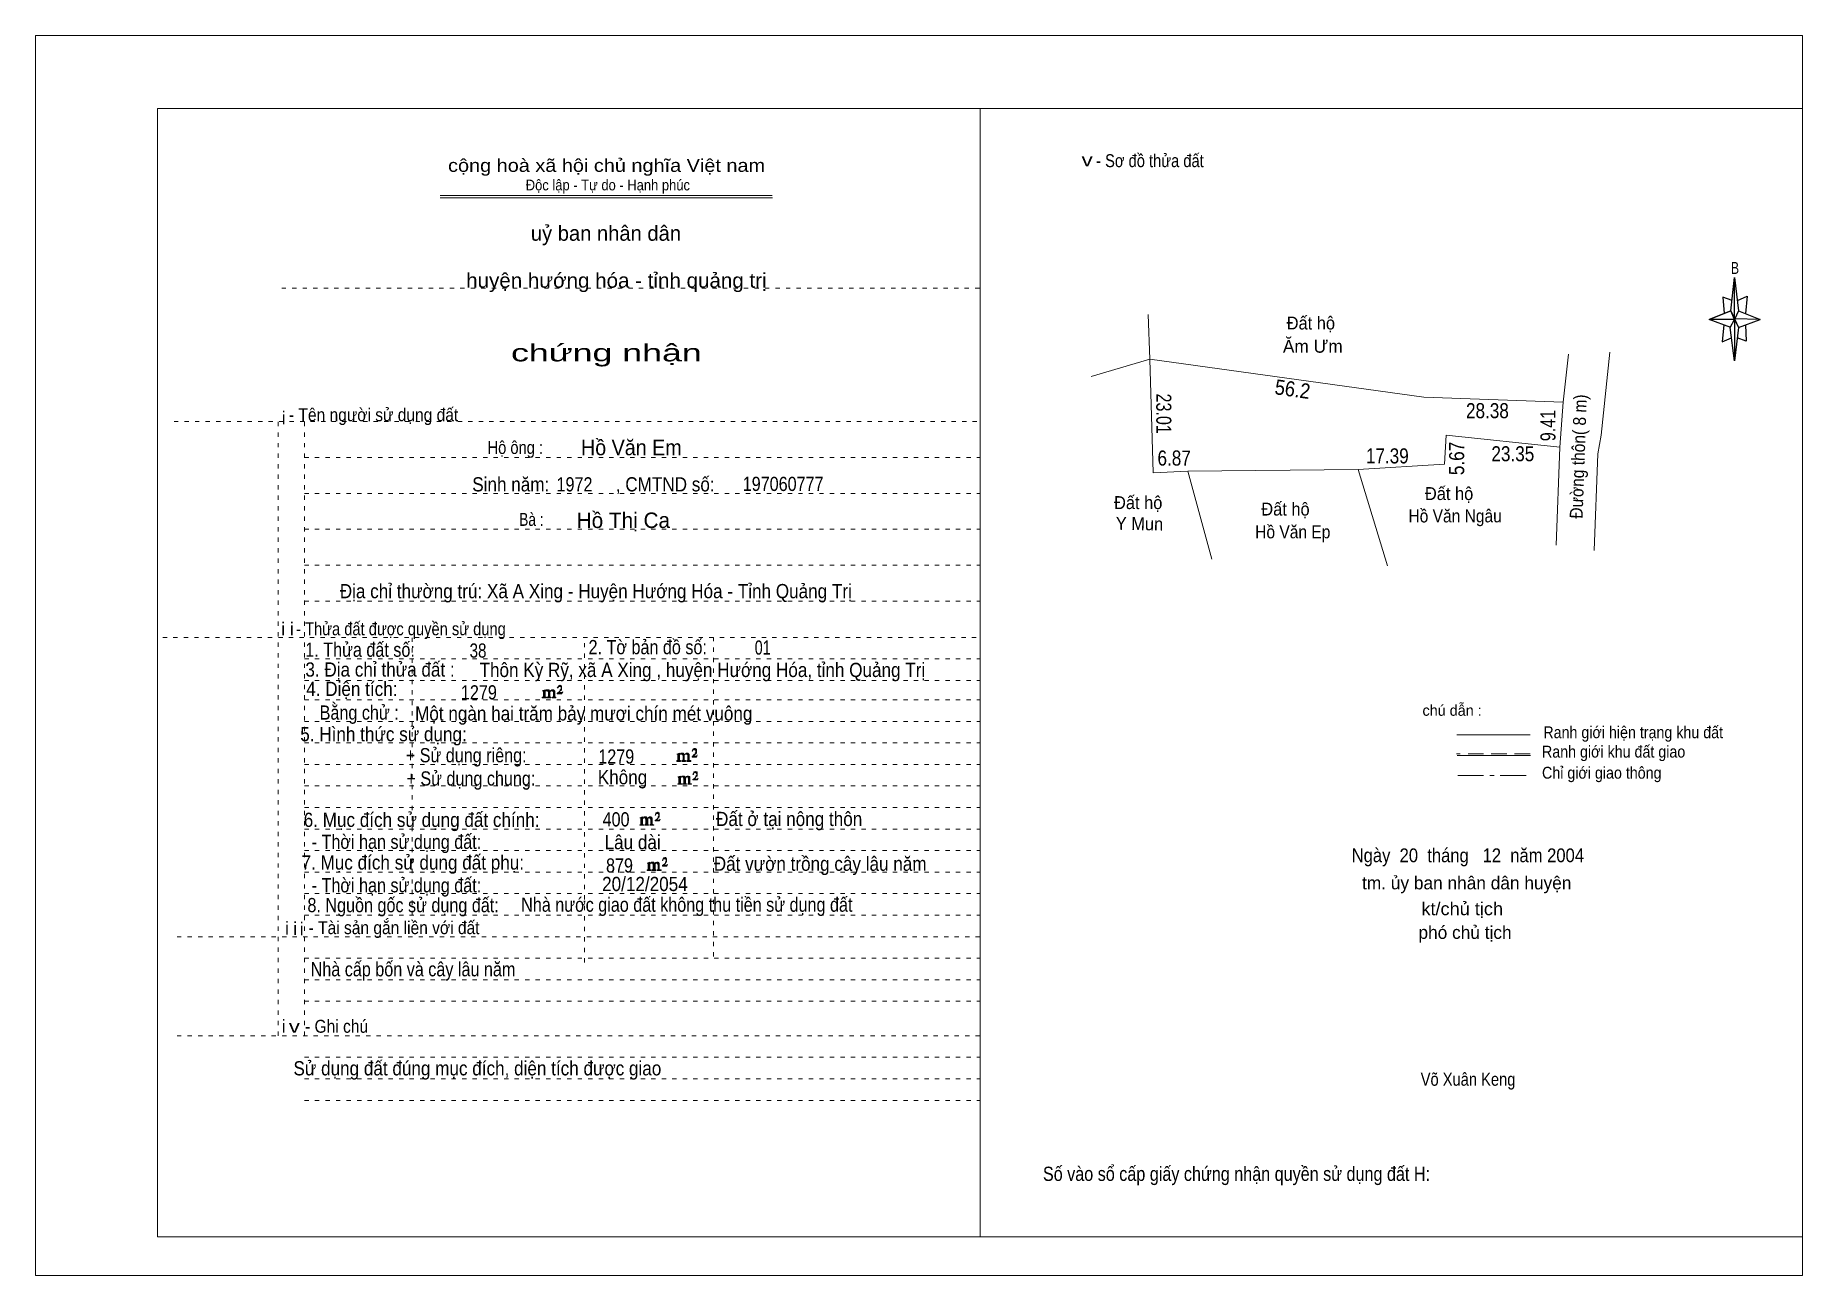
# Model space of a CAD drawing. Header units: centimetres. Extents: x -0.5 to 40.6, y -0.5 to 28.3.
import ezdxf
from ezdxf.enums import TextEntityAlignment as Align

# ---------------------------------------------------------------- set-up
doc = ezdxf.new("R2010")
doc.units = ezdxf.units.CM
doc.header["$LTSCALE"] = 0.12
for name, pattern in [('DOT_DASHED', [7.7, 5, -1.2, 0.3, -1.2]), ('DOTTED', [1.5, 0.3, -1.2]), ('MEDIUM_DASHED', [4.5, 3, -1.5])]:
    doc.linetypes.add(name, pattern=pattern)
for name, color, linetype, lineweight in [('1', 7, 'DOTTED', 13), ('5', 7, 'Continuous', 13), ('50', 7, 'Continuous', 13)]:
    doc.layers.add(name, color=color, linetype=linetype, lineweight=lineweight)

msp = doc.modelspace()

# ---------------------------------------------------------------- hatches: boundary and pattern name
at = {"layer": '50'}
for points in [[(11.74, 12.97), (11.77, 13.02), (11.77, 13.02), (11.76, 13), (11.74, 13), (11.73, 13), (11.68, 13), (11.71, 13.04), (11.72, 13.05), (11.74, 13.06), (11.74, 13.08), (11.74, 13.1), (11.74, 13.12), (11.74, 13.13), (11.74, 13.15), (11.73, 13.16), (11.72, 13.16), (11.71, 13.17), (11.7, 13.17), (11.68, 13.16), (11.68, 13.16), (11.67, 13.15), (11.66, 13.13), (11.64, 13.11), (11.66, 13.11), (11.66, 13.13), (11.67, 13.13), (11.68, 13.14), (11.7, 13.14), (11.71, 13.14), (11.72, 13.13), (11.73, 13.13), (11.73, 13.1), (11.73, 13.08), (11.71, 13.06), (11.71, 13.04), (11.7, 13.03), (11.64, 12.98), (11.64, 12.97)], [(11.32, 12.91), (11.32, 12.9), (11.32, 12.89), (11.3, 12.89), (11.29, 12.89), (11.29, 12.88), (11.38, 12.88), (11.38, 12.89), (11.37, 12.89), (11.36, 12.89), (11.36, 12.9), (11.36, 12.91), (11.36, 13.02), (11.36, 13.03), (11.37, 13.04), (11.39, 13.04), (11.4, 13.04), (11.41, 13.04), (11.42, 13.03), (11.44, 13), (11.44, 12.91), (11.42, 12.9), (11.42, 12.89), (11.41, 12.89), (11.4, 12.89), (11.4, 12.88), (11.49, 12.88), (11.49, 12.89), (11.48, 12.89), (11.47, 12.89), (11.47, 12.9), (11.47, 12.91), (11.47, 13.02), (11.49, 13.04), (11.5, 13.04), (11.51, 13.04), (11.54, 13.04), (11.54, 13.03), (11.55, 13.02), (11.55, 13), (11.55, 12.91), (11.55, 12.9), (11.54, 12.89), (11.54, 12.89), (11.52, 12.89), (11.52, 12.88), (11.61, 12.88), (11.61, 12.89), (11.6, 12.89), (11.59, 12.89), (11.58, 12.9), (11.58, 12.91), (11.58, 12.98), (11.58, 13.03), (11.58, 13.04), (11.57, 13.05), (11.55, 13.06), (11.52, 13.06), (11.51, 13.06), (11.49, 13.05), (11.46, 13.03), (11.46, 13.04), (11.45, 13.06), (11.44, 13.06), (11.42, 13.06), (11.4, 13.06), (11.39, 13.06), (11.37, 13.04), (11.36, 13.04), (11.36, 13.03), (11.36, 13.03), (11.36, 13.04), (11.36, 13.06), (11.29, 13.04), (11.29, 13.04), (11.3, 13.04), (11.32, 13.03), (11.32, 13.02), (11.32, 13.01)], [(14.44, 11.44), (14.44, 11.43), (14.44, 11.42), (14.43, 11.42), (14.42, 11.42), (14.42, 11.4), (14.5, 11.4), (14.5, 11.42), (14.49, 11.42), (14.48, 11.42), (14.48, 11.43), (14.48, 11.44), (14.48, 11.55), (14.48, 11.56), (14.49, 11.57), (14.52, 11.57), (14.53, 11.57), (14.54, 11.57), (14.55, 11.56), (14.56, 11.52), (14.56, 11.44), (14.55, 11.43), (14.55, 11.42), (14.54, 11.42), (14.53, 11.42), (14.53, 11.4), (14.62, 11.4), (14.62, 11.42), (14.6, 11.42), (14.59, 11.42), (14.59, 11.43), (14.59, 11.44), (14.59, 11.55), (14.62, 11.57), (14.63, 11.57), (14.64, 11.57), (14.66, 11.57), (14.66, 11.56), (14.67, 11.55), (14.67, 11.52), (14.67, 11.44), (14.67, 11.43), (14.66, 11.42), (14.66, 11.42), (14.65, 11.42), (14.65, 11.4), (14.74, 11.4), (14.74, 11.42), (14.72, 11.42), (14.71, 11.42), (14.7, 11.43), (14.7, 11.44), (14.7, 11.51), (14.7, 11.56), (14.7, 11.57), (14.69, 11.58), (14.67, 11.59), (14.65, 11.59), (14.64, 11.59), (14.62, 11.58), (14.58, 11.56), (14.58, 11.57), (14.57, 11.59), (14.56, 11.59), (14.55, 11.59), (14.53, 11.59), (14.52, 11.59), (14.49, 11.57), (14.48, 11.57), (14.48, 11.56), (14.48, 11.56), (14.48, 11.57), (14.48, 11.59), (14.42, 11.57), (14.42, 11.57), (14.43, 11.57), (14.44, 11.56), (14.44, 11.55), (14.44, 11.54)], [(14.87, 11.5), (14.89, 11.55), (14.89, 11.55), (14.88, 11.52), (14.87, 11.52), (14.86, 11.52), (14.8, 11.52), (14.84, 11.57), (14.85, 11.58), (14.87, 11.59), (14.87, 11.61), (14.87, 11.62), (14.87, 11.65), (14.87, 11.66), (14.87, 11.68), (14.86, 11.69), (14.85, 11.69), (14.84, 11.7), (14.82, 11.7), (14.8, 11.69), (14.8, 11.69), (14.79, 11.68), (14.78, 11.66), (14.77, 11.64), (14.78, 11.64), (14.78, 11.66), (14.79, 11.66), (14.8, 11.67), (14.82, 11.67), (14.84, 11.67), (14.85, 11.66), (14.86, 11.66), (14.86, 11.62), (14.86, 11.61), (14.84, 11.59), (14.84, 11.57), (14.82, 11.56), (14.77, 11.51), (14.77, 11.5)], [(14.89, 10.97), (14.91, 11.01), (14.91, 11.01), (14.9, 10.99), (14.89, 10.99), (14.88, 10.99), (14.82, 10.99), (14.86, 11.04), (14.87, 11.05), (14.89, 11.06), (14.89, 11.08), (14.89, 11.09), (14.89, 11.11), (14.89, 11.12), (14.89, 11.15), (14.88, 11.16), (14.87, 11.16), (14.86, 11.17), (14.85, 11.17), (14.82, 11.16), (14.82, 11.16), (14.81, 11.15), (14.8, 11.12), (14.79, 11.1), (14.8, 11.1), (14.8, 11.12), (14.81, 11.12), (14.82, 11.14), (14.85, 11.14), (14.86, 11.14), (14.87, 11.12), (14.88, 11.12), (14.88, 11.09), (14.88, 11.08), (14.86, 11.06), (14.86, 11.04), (14.85, 11.02), (14.79, 10.98), (14.79, 10.97)], [(14.46, 10.9), (14.46, 10.89), (14.46, 10.88), (14.45, 10.88), (14.44, 10.88), (14.44, 10.87), (14.53, 10.87), (14.53, 10.88), (14.52, 10.88), (14.5, 10.88), (14.5, 10.89), (14.5, 10.9), (14.5, 11.01), (14.5, 11.02), (14.52, 11.04), (14.54, 11.04), (14.55, 11.04), (14.56, 11.04), (14.57, 11.02), (14.58, 10.99), (14.58, 10.9), (14.57, 10.89), (14.57, 10.88), (14.56, 10.88), (14.55, 10.88), (14.55, 10.87), (14.64, 10.87), (14.64, 10.88), (14.63, 10.88), (14.62, 10.88), (14.62, 10.89), (14.62, 10.9), (14.62, 11.01), (14.64, 11.04), (14.65, 11.04), (14.66, 11.04), (14.68, 11.04), (14.68, 11.02), (14.69, 11.01), (14.69, 10.99), (14.69, 10.9), (14.69, 10.89), (14.68, 10.88), (14.68, 10.88), (14.67, 10.88), (14.67, 10.87), (14.76, 10.87), (14.76, 10.88), (14.75, 10.88), (14.74, 10.88), (14.72, 10.89), (14.72, 10.9), (14.72, 10.98), (14.72, 11.02), (14.72, 11.04), (14.71, 11.05), (14.69, 11.06), (14.67, 11.06), (14.66, 11.06), (14.64, 11.05), (14.6, 11.02), (14.6, 11.04), (14.59, 11.06), (14.58, 11.06), (14.57, 11.06), (14.55, 11.06), (14.54, 11.06), (14.52, 11.04), (14.5, 11.04), (14.5, 11.02), (14.5, 11.02), (14.5, 11.04), (14.5, 11.06), (14.44, 11.04), (14.44, 11.04), (14.45, 11.04), (14.46, 11.02), (14.46, 11.01), (14.46, 11)], [(13.58, 9.95), (13.58, 9.94), (13.58, 9.93), (13.57, 9.93), (13.56, 9.93), (13.56, 9.92), (13.65, 9.92), (13.65, 9.93), (13.64, 9.93), (13.62, 9.93), (13.62, 9.94), (13.62, 9.95), (13.62, 10.06), (13.62, 10.07), (13.64, 10.09), (13.66, 10.09), (13.67, 10.09), (13.68, 10.09), (13.69, 10.07), (13.7, 10.04), (13.7, 9.95), (13.69, 9.94), (13.69, 9.93), (13.68, 9.93), (13.67, 9.93), (13.67, 9.92), (13.76, 9.92), (13.76, 9.93), (13.75, 9.93), (13.74, 9.93), (13.74, 9.94), (13.74, 9.95), (13.74, 10.06), (13.76, 10.09), (13.77, 10.09), (13.78, 10.09), (13.8, 10.09), (13.8, 10.07), (13.81, 10.06), (13.81, 10.04), (13.81, 9.95), (13.81, 9.94), (13.8, 9.93), (13.8, 9.93), (13.79, 9.93), (13.79, 9.92), (13.88, 9.92), (13.88, 9.93), (13.87, 9.93), (13.86, 9.93), (13.84, 9.94), (13.84, 9.95), (13.84, 10.03), (13.84, 10.07), (13.84, 10.09), (13.83, 10.1), (13.81, 10.11), (13.79, 10.11), (13.78, 10.11), (13.76, 10.1), (13.72, 10.07), (13.72, 10.09), (13.71, 10.11), (13.7, 10.11), (13.69, 10.11), (13.67, 10.11), (13.66, 10.11), (13.64, 10.09), (13.62, 10.09), (13.62, 10.07), (13.62, 10.07), (13.62, 10.09), (13.62, 10.11), (13.56, 10.09), (13.56, 10.09), (13.57, 10.09), (13.58, 10.07), (13.58, 10.06), (13.58, 10.05)], [(14.01, 10.02), (14.03, 10.06), (14.03, 10.06), (14.02, 10.04), (14.01, 10.04), (14, 10.04), (13.94, 10.04), (13.98, 10.09), (13.99, 10.1), (14.01, 10.11), (14.01, 10.13), (14.01, 10.14), (14.01, 10.16), (14.01, 10.17), (14.01, 10.2), (14, 10.21), (13.99, 10.21), (13.98, 10.22), (13.97, 10.22), (13.94, 10.21), (13.94, 10.21), (13.93, 10.2), (13.92, 10.17), (13.91, 10.15), (13.92, 10.15), (13.92, 10.17), (13.93, 10.17), (13.94, 10.19), (13.97, 10.19), (13.98, 10.19), (13.99, 10.17), (14, 10.17), (14, 10.14), (14, 10.13), (13.98, 10.11), (13.98, 10.09), (13.97, 10.07), (13.91, 10.03), (13.91, 10.02)], [(13.75, 8.9), (13.75, 8.89), (13.75, 8.88), (13.74, 8.88), (13.73, 8.88), (13.73, 8.87), (13.82, 8.87), (13.82, 8.88), (13.81, 8.88), (13.79, 8.88), (13.79, 8.89), (13.79, 8.9), (13.79, 9.01), (13.79, 9.02), (13.81, 9.04), (13.83, 9.04), (13.84, 9.04), (13.85, 9.04), (13.86, 9.02), (13.87, 8.99), (13.87, 8.9), (13.86, 8.89), (13.86, 8.88), (13.85, 8.88), (13.84, 8.88), (13.84, 8.87), (13.93, 8.87), (13.93, 8.88), (13.92, 8.88), (13.91, 8.88), (13.91, 8.89), (13.91, 8.9), (13.91, 9.01), (13.93, 9.04), (13.94, 9.04), (13.95, 9.04), (13.97, 9.04), (13.97, 9.02), (13.98, 9.01), (13.98, 8.99), (13.98, 8.9), (13.98, 8.89), (13.97, 8.88), (13.97, 8.88), (13.96, 8.88), (13.96, 8.87), (14.05, 8.87), (14.05, 8.88), (14.04, 8.88), (14.03, 8.88), (14.01, 8.89), (14.01, 8.9), (14.01, 8.98), (14.01, 9.02), (14.01, 9.04), (14, 9.05), (13.98, 9.06), (13.96, 9.06), (13.95, 9.06), (13.93, 9.05), (13.89, 9.02), (13.89, 9.04), (13.88, 9.06), (13.87, 9.06), (13.86, 9.06), (13.84, 9.06), (13.83, 9.06), (13.81, 9.04), (13.79, 9.04), (13.79, 9.02), (13.79, 9.02), (13.79, 9.04), (13.79, 9.06), (13.73, 9.04), (13.73, 9.04), (13.74, 9.04), (13.75, 9.02), (13.75, 9.01), (13.75, 9)], [(14.18, 8.97), (14.2, 9.01), (14.2, 9.01), (14.19, 8.99), (14.18, 8.99), (14.17, 8.99), (14.11, 8.99), (14.15, 9.04), (14.16, 9.05), (14.18, 9.06), (14.18, 9.08), (14.18, 9.09), (14.18, 9.11), (14.18, 9.12), (14.18, 9.15), (14.17, 9.16), (14.16, 9.16), (14.15, 9.17), (14.14, 9.17), (14.11, 9.16), (14.11, 9.16), (14.1, 9.15), (14.09, 9.12), (14.08, 9.1), (14.09, 9.1), (14.09, 9.12), (14.1, 9.12), (14.11, 9.14), (14.14, 9.14), (14.15, 9.14), (14.16, 9.12), (14.17, 9.12), (14.17, 9.09), (14.17, 9.08), (14.15, 9.06), (14.15, 9.04), (14.14, 9.02), (14.08, 8.98), (14.08, 8.97)]]:
    msp.add_hatch(color=256, dxfattribs=at).paths.add_polyline_path(points)

# ---------------------------------------------------------------- linework, layer by layer
at = {"layer": '1', "linetype": 'Continuous'}
for p, q in [((2.36, 0.36), (2.36, 26.56)), ((2.36, 26.56), (40.56, 26.56)), ((21.46, 0.36), (21.46, 26.56)), ((40.56, 0.36), (40.56, 26.56)), ((8.92, 24.54), (16.63, 24.54)), ((8.92, 24.49), (16.64, 24.49)), ((2.36, 0.36), (40.56, 0.36))]:
    msp.add_line(p, q, dxfattribs=at)
at = {"layer": '1'}
for p, q in [((5.24, 22.39), (21.46, 22.39)), ((2.74, 19.29), (21.46, 19.29)), ((5.16, 5.03), (5.16, 19.29)), ((5.77, 5.03), (5.77, 19.29)), ((5.77, 18.46), (21.46, 18.46)), ((5.77, 17.62), (21.46, 17.62)), ((5.77, 16.79), (21.46, 16.79)), ((5.77, 15.96), (21.46, 15.96)), ((5.77, 15.12), (21.46, 15.12)), ((2.48, 14.28), (21.46, 14.28)), ((8.27, 7.83), (8.27, 14.28)), ((12.27, 6.73), (12.27, 14.28)), ((15.27, 6.87), (15.27, 14.28)), ((5.77, 13.78), (21.46, 13.78)), ((5.77, 13.28), (21.46, 13.28)), ((5.77, 12.83), (21.46, 12.83)), ((5.77, 12.33), (21.46, 12.33)), ((5.77, 11.83), (21.46, 11.83)), ((5.77, 11.33), (21.46, 11.33)), ((5.77, 10.83), (21.46, 10.83)), ((5.77, 10.33), (21.46, 10.33)), ((5.77, 9.83), (21.46, 9.83)), ((5.77, 9.33), (21.46, 9.33)), ((5.77, 8.83), (21.46, 8.83)), ((5.77, 8.33), (21.46, 8.33)), ((5.77, 7.83), (21.46, 7.83)), ((2.81, 7.33), (21.46, 7.33)), ((5.77, 6.83), (21.46, 6.83)), ((5.77, 6.33), (21.46, 6.33)), ((5.77, 5.83), (21.46, 5.83)), ((2.81, 5.03), (21.46, 5.03)), ((5.77, 4.53), (21.46, 4.53)), ((5.77, 4.03), (21.46, 4.03)), ((5.77, 3.53), (21.46, 3.53))]:
    msp.add_line(p, q, dxfattribs=at)
at = {"layer": '1', "linetype": 'Continuous'}
msp.add_lwpolyline([(-0.48, -0.54), (40.56, -0.54), (40.56, 28.26), (-0.48, 28.26)], close=True, dxfattribs=at)
at = {"layer": '5'}
for p, q in [((25.4, 20.74), (25.36, 21.78)), ((24.04, 20.34), (25.4, 20.74)), ((35, 19.74), (35.12, 20.86)), ((36.08, 20.9), (35.88, 18.98)), ((35, 19.74), (34.92, 18.7)), ((34.92, 18.7), (34.84, 16.42)), ((26.28, 18.14), (30.24, 18.18)), ((26.84, 16.1), (26.28, 18.14)), ((30.24, 18.18), (30.92, 15.94))]:
    msp.add_line(p, q, dxfattribs=at)
msp.add_lwpolyline([(25.4, 20.74), (31.76, 19.86), (35, 19.74), (34.92, 18.7), (32.28, 18.98), (32.24, 18.3), (30.24, 18.18), (26.28, 18.14), (25.48, 18.1)], close=True, dxfattribs=at)
for points in [[(26.28, 18.14), (25.48, 18.1), (25.4, 20.74)], [(35, 19.74), (31.76, 19.86), (25.4, 20.74)], [(34.92, 18.7), (32.28, 18.98), (32.24, 18.3), (30.24, 18.18)], [(35.88, 18.98), (35.8, 18.54), (35.72, 16.3)]]:
    msp.add_lwpolyline(points, dxfattribs=at)
at = {"layer": '50', "lineweight": 25}
for p, q in [((38.89, 21.86), (38.98, 22.64)), ((39.07, 21.86), (39.57, 21.66)), ((38.89, 21.48), (38.39, 21.66)), ((39.07, 21.48), (38.98, 20.7)), ((39.23, 21.54), (39.25, 21.16)), ((39.25, 21.16), (39.04, 21.24))]:
    msp.add_line(p, q, dxfattribs=at)
at = {"layer": '50'}
for p, q in [((34.23, 12.02), (32.53, 12.02)), ((34.24, 11.54), (32.54, 11.54))]:
    msp.add_line(p, q, dxfattribs=at)
at = {"layer": '50', "linetype": 'MEDIUM_DASHED'}
msp.add_line((34.23, 11.58), (32.52, 11.58), dxfattribs=at)
at = {"layer": '50', "linetype": 'DOT_DASHED'}
msp.add_line((32.55, 11.07), (34.26, 11.07), dxfattribs=at)
at = {"layer": '50', "lineweight": 25}
for points in [[(38.98, 22.64), (39.07, 21.86), (38.98, 21.66)], [(38.98, 21.66), (38.39, 21.66), (38.89, 21.86), (39.07, 21.48), (39.57, 21.66), (38.98, 21.68)], [(38.98, 21.66), (38.98, 20.7), (38.88, 21.48)]]:
    msp.add_lwpolyline(points, close=True, dxfattribs=at)
for points in [[(38.92, 22.1), (38.71, 22.18), (38.74, 21.8)], [(39.05, 22.1), (39.27, 22.2), (39.23, 21.8)], [(38.98, 21.66), (38.89, 21.86), (38.39, 21.66)], [(38.73, 21.54), (38.69, 21.14), (38.91, 21.24)], [(38.98, 21.66), (39.07, 21.48), (39.57, 21.66)]]:
    msp.add_lwpolyline(points, dxfattribs=at)
at = {"layer": '50'}
for points in [[(11.74, 12.97), (11.77, 13.02), (11.77, 13.02), (11.76, 13), (11.74, 13), (11.73, 13), (11.68, 13), (11.71, 13.04), (11.72, 13.05), (11.74, 13.06), (11.74, 13.08), (11.74, 13.1), (11.74, 13.12), (11.74, 13.13), (11.74, 13.15), (11.73, 13.16), (11.72, 13.16), (11.71, 13.17), (11.7, 13.17), (11.68, 13.16), (11.68, 13.16), (11.67, 13.15), (11.66, 13.13), (11.64, 13.11), (11.66, 13.11), (11.66, 13.13), (11.67, 13.13), (11.68, 13.14), (11.7, 13.14), (11.71, 13.14), (11.72, 13.13), (11.73, 13.13), (11.73, 13.1), (11.73, 13.08), (11.71, 13.06), (11.71, 13.04), (11.7, 13.03), (11.64, 12.98), (11.64, 12.97)], [(11.32, 12.91), (11.32, 12.9), (11.32, 12.89), (11.3, 12.89), (11.29, 12.89), (11.29, 12.88), (11.38, 12.88), (11.38, 12.89), (11.37, 12.89), (11.36, 12.89), (11.36, 12.9), (11.36, 12.91), (11.36, 13.02), (11.36, 13.03), (11.37, 13.04), (11.39, 13.04), (11.4, 13.04), (11.41, 13.04), (11.42, 13.03), (11.44, 13), (11.44, 12.91), (11.42, 12.9), (11.42, 12.89), (11.41, 12.89), (11.4, 12.89), (11.4, 12.88), (11.49, 12.88), (11.49, 12.89), (11.48, 12.89), (11.47, 12.89), (11.47, 12.9), (11.47, 12.91), (11.47, 13.02), (11.49, 13.04), (11.5, 13.04), (11.51, 13.04), (11.54, 13.04), (11.54, 13.03), (11.55, 13.02), (11.55, 13), (11.55, 12.91), (11.55, 12.9), (11.54, 12.89), (11.54, 12.89), (11.52, 12.89), (11.52, 12.88), (11.61, 12.88), (11.61, 12.89), (11.6, 12.89), (11.59, 12.89), (11.58, 12.9), (11.58, 12.91), (11.58, 12.98), (11.58, 13.03), (11.58, 13.04), (11.57, 13.05), (11.55, 13.06), (11.52, 13.06), (11.51, 13.06), (11.49, 13.05), (11.46, 13.03), (11.46, 13.04), (11.45, 13.06), (11.44, 13.06), (11.42, 13.06), (11.4, 13.06), (11.39, 13.06), (11.37, 13.04), (11.36, 13.04), (11.36, 13.03), (11.36, 13.03), (11.36, 13.04), (11.36, 13.06), (11.29, 13.04), (11.29, 13.04), (11.3, 13.04), (11.32, 13.03), (11.32, 13.02), (11.32, 13.01)], [(14.44, 11.44), (14.44, 11.43), (14.44, 11.42), (14.43, 11.42), (14.42, 11.42), (14.42, 11.4), (14.5, 11.4), (14.5, 11.42), (14.49, 11.42), (14.48, 11.42), (14.48, 11.43), (14.48, 11.44), (14.48, 11.55), (14.48, 11.56), (14.49, 11.57), (14.52, 11.57), (14.53, 11.57), (14.54, 11.57), (14.55, 11.56), (14.56, 11.52), (14.56, 11.44), (14.55, 11.43), (14.55, 11.42), (14.54, 11.42), (14.53, 11.42), (14.53, 11.4), (14.62, 11.4), (14.62, 11.42), (14.6, 11.42), (14.59, 11.42), (14.59, 11.43), (14.59, 11.44), (14.59, 11.55), (14.62, 11.57), (14.63, 11.57), (14.64, 11.57), (14.66, 11.57), (14.66, 11.56), (14.67, 11.55), (14.67, 11.52), (14.67, 11.44), (14.67, 11.43), (14.66, 11.42), (14.66, 11.42), (14.65, 11.42), (14.65, 11.4), (14.74, 11.4), (14.74, 11.42), (14.72, 11.42), (14.71, 11.42), (14.7, 11.43), (14.7, 11.44), (14.7, 11.51), (14.7, 11.56), (14.7, 11.57), (14.69, 11.58), (14.67, 11.59), (14.65, 11.59), (14.64, 11.59), (14.62, 11.58), (14.58, 11.56), (14.58, 11.57), (14.57, 11.59), (14.56, 11.59), (14.55, 11.59), (14.53, 11.59), (14.52, 11.59), (14.49, 11.57), (14.48, 11.57), (14.48, 11.56), (14.48, 11.56), (14.48, 11.57), (14.48, 11.59), (14.42, 11.57), (14.42, 11.57), (14.43, 11.57), (14.44, 11.56), (14.44, 11.55), (14.44, 11.54)], [(14.87, 11.5), (14.89, 11.55), (14.89, 11.55), (14.88, 11.52), (14.87, 11.52), (14.86, 11.52), (14.8, 11.52), (14.84, 11.57), (14.85, 11.58), (14.87, 11.59), (14.87, 11.61), (14.87, 11.62), (14.87, 11.65), (14.87, 11.66), (14.87, 11.68), (14.86, 11.69), (14.85, 11.69), (14.84, 11.7), (14.82, 11.7), (14.8, 11.69), (14.8, 11.69), (14.79, 11.68), (14.78, 11.66), (14.77, 11.64), (14.78, 11.64), (14.78, 11.66), (14.79, 11.66), (14.8, 11.67), (14.82, 11.67), (14.84, 11.67), (14.85, 11.66), (14.86, 11.66), (14.86, 11.62), (14.86, 11.61), (14.84, 11.59), (14.84, 11.57), (14.82, 11.56), (14.77, 11.51), (14.77, 11.5)], [(14.89, 10.97), (14.91, 11.01), (14.91, 11.01), (14.9, 10.99), (14.89, 10.99), (14.88, 10.99), (14.82, 10.99), (14.86, 11.04), (14.87, 11.05), (14.89, 11.06), (14.89, 11.08), (14.89, 11.09), (14.89, 11.11), (14.89, 11.12), (14.89, 11.15), (14.88, 11.16), (14.87, 11.16), (14.86, 11.17), (14.85, 11.17), (14.82, 11.16), (14.82, 11.16), (14.81, 11.15), (14.8, 11.12), (14.79, 11.1), (14.8, 11.1), (14.8, 11.12), (14.81, 11.12), (14.82, 11.14), (14.85, 11.14), (14.86, 11.14), (14.87, 11.12), (14.88, 11.12), (14.88, 11.09), (14.88, 11.08), (14.86, 11.06), (14.86, 11.04), (14.85, 11.02), (14.79, 10.98), (14.79, 10.97)], [(14.46, 10.9), (14.46, 10.89), (14.46, 10.88), (14.45, 10.88), (14.44, 10.88), (14.44, 10.87), (14.53, 10.87), (14.53, 10.88), (14.52, 10.88), (14.5, 10.88), (14.5, 10.89), (14.5, 10.9), (14.5, 11.01), (14.5, 11.02), (14.52, 11.04), (14.54, 11.04), (14.55, 11.04), (14.56, 11.04), (14.57, 11.02), (14.58, 10.99), (14.58, 10.9), (14.57, 10.89), (14.57, 10.88), (14.56, 10.88), (14.55, 10.88), (14.55, 10.87), (14.64, 10.87), (14.64, 10.88), (14.63, 10.88), (14.62, 10.88), (14.62, 10.89), (14.62, 10.9), (14.62, 11.01), (14.64, 11.04), (14.65, 11.04), (14.66, 11.04), (14.68, 11.04), (14.68, 11.02), (14.69, 11.01), (14.69, 10.99), (14.69, 10.9), (14.69, 10.89), (14.68, 10.88), (14.68, 10.88), (14.67, 10.88), (14.67, 10.87), (14.76, 10.87), (14.76, 10.88), (14.75, 10.88), (14.74, 10.88), (14.72, 10.89), (14.72, 10.9), (14.72, 10.98), (14.72, 11.02), (14.72, 11.04), (14.71, 11.05), (14.69, 11.06), (14.67, 11.06), (14.66, 11.06), (14.64, 11.05), (14.6, 11.02), (14.6, 11.04), (14.59, 11.06), (14.58, 11.06), (14.57, 11.06), (14.55, 11.06), (14.54, 11.06), (14.52, 11.04), (14.5, 11.04), (14.5, 11.02), (14.5, 11.02), (14.5, 11.04), (14.5, 11.06), (14.44, 11.04), (14.44, 11.04), (14.45, 11.04), (14.46, 11.02), (14.46, 11.01), (14.46, 11)], [(13.58, 9.95), (13.58, 9.94), (13.58, 9.93), (13.57, 9.93), (13.56, 9.93), (13.56, 9.92), (13.65, 9.92), (13.65, 9.93), (13.64, 9.93), (13.62, 9.93), (13.62, 9.94), (13.62, 9.95), (13.62, 10.06), (13.62, 10.07), (13.64, 10.09), (13.66, 10.09), (13.67, 10.09), (13.68, 10.09), (13.69, 10.07), (13.7, 10.04), (13.7, 9.95), (13.69, 9.94), (13.69, 9.93), (13.68, 9.93), (13.67, 9.93), (13.67, 9.92), (13.76, 9.92), (13.76, 9.93), (13.75, 9.93), (13.74, 9.93), (13.74, 9.94), (13.74, 9.95), (13.74, 10.06), (13.76, 10.09), (13.77, 10.09), (13.78, 10.09), (13.8, 10.09), (13.8, 10.07), (13.81, 10.06), (13.81, 10.04), (13.81, 9.95), (13.81, 9.94), (13.8, 9.93), (13.8, 9.93), (13.79, 9.93), (13.79, 9.92), (13.88, 9.92), (13.88, 9.93), (13.87, 9.93), (13.86, 9.93), (13.84, 9.94), (13.84, 9.95), (13.84, 10.03), (13.84, 10.07), (13.84, 10.09), (13.83, 10.1), (13.81, 10.11), (13.79, 10.11), (13.78, 10.11), (13.76, 10.1), (13.72, 10.07), (13.72, 10.09), (13.71, 10.11), (13.7, 10.11), (13.69, 10.11), (13.67, 10.11), (13.66, 10.11), (13.64, 10.09), (13.62, 10.09), (13.62, 10.07), (13.62, 10.07), (13.62, 10.09), (13.62, 10.11), (13.56, 10.09), (13.56, 10.09), (13.57, 10.09), (13.58, 10.07), (13.58, 10.06), (13.58, 10.05)], [(14.01, 10.02), (14.03, 10.06), (14.03, 10.06), (14.02, 10.04), (14.01, 10.04), (14, 10.04), (13.94, 10.04), (13.98, 10.09), (13.99, 10.1), (14.01, 10.11), (14.01, 10.13), (14.01, 10.14), (14.01, 10.16), (14.01, 10.17), (14.01, 10.2), (14, 10.21), (13.99, 10.21), (13.98, 10.22), (13.97, 10.22), (13.94, 10.21), (13.94, 10.21), (13.93, 10.2), (13.92, 10.17), (13.91, 10.15), (13.92, 10.15), (13.92, 10.17), (13.93, 10.17), (13.94, 10.19), (13.97, 10.19), (13.98, 10.19), (13.99, 10.17), (14, 10.17), (14, 10.14), (14, 10.13), (13.98, 10.11), (13.98, 10.09), (13.97, 10.07), (13.91, 10.03), (13.91, 10.02)], [(13.75, 8.9), (13.75, 8.89), (13.75, 8.88), (13.74, 8.88), (13.73, 8.88), (13.73, 8.87), (13.82, 8.87), (13.82, 8.88), (13.81, 8.88), (13.79, 8.88), (13.79, 8.89), (13.79, 8.9), (13.79, 9.01), (13.79, 9.02), (13.81, 9.04), (13.83, 9.04), (13.84, 9.04), (13.85, 9.04), (13.86, 9.02), (13.87, 8.99), (13.87, 8.9), (13.86, 8.89), (13.86, 8.88), (13.85, 8.88), (13.84, 8.88), (13.84, 8.87), (13.93, 8.87), (13.93, 8.88), (13.92, 8.88), (13.91, 8.88), (13.91, 8.89), (13.91, 8.9), (13.91, 9.01), (13.93, 9.04), (13.94, 9.04), (13.95, 9.04), (13.97, 9.04), (13.97, 9.02), (13.98, 9.01), (13.98, 8.99), (13.98, 8.9), (13.98, 8.89), (13.97, 8.88), (13.97, 8.88), (13.96, 8.88), (13.96, 8.87), (14.05, 8.87), (14.05, 8.88), (14.04, 8.88), (14.03, 8.88), (14.01, 8.89), (14.01, 8.9), (14.01, 8.98), (14.01, 9.02), (14.01, 9.04), (14, 9.05), (13.98, 9.06), (13.96, 9.06), (13.95, 9.06), (13.93, 9.05), (13.89, 9.02), (13.89, 9.04), (13.88, 9.06), (13.87, 9.06), (13.86, 9.06), (13.84, 9.06), (13.83, 9.06), (13.81, 9.04), (13.79, 9.04), (13.79, 9.02), (13.79, 9.02), (13.79, 9.04), (13.79, 9.06), (13.73, 9.04), (13.73, 9.04), (13.74, 9.04), (13.75, 9.02), (13.75, 9.01), (13.75, 9)], [(14.18, 8.97), (14.2, 9.01), (14.2, 9.01), (14.19, 8.99), (14.18, 8.99), (14.17, 8.99), (14.11, 8.99), (14.15, 9.04), (14.16, 9.05), (14.18, 9.06), (14.18, 9.08), (14.18, 9.09), (14.18, 9.11), (14.18, 9.12), (14.18, 9.15), (14.17, 9.16), (14.16, 9.16), (14.15, 9.17), (14.14, 9.17), (14.11, 9.16), (14.11, 9.16), (14.1, 9.15), (14.09, 9.12), (14.08, 9.1), (14.09, 9.1), (14.09, 9.12), (14.1, 9.12), (14.11, 9.14), (14.14, 9.14), (14.15, 9.14), (14.16, 9.12), (14.17, 9.12), (14.17, 9.09), (14.17, 9.08), (14.15, 9.06), (14.15, 9.04), (14.14, 9.02), (14.08, 8.98), (14.08, 8.97)]]:
    msp.add_lwpolyline(points, close=True, dxfattribs=at)

# ---------------------------------------------------------------- texts
at = {"layer": '1'}
for s, height, width, p in [('v', 0.3, 1.3, (23.945, 25.22)), ('- Sơ đồ thửa đất ', 0.3, 0.85, (25.45, 25.2)), ('cộng hoà xã hội chủ nghĩa Việt nam', 0.3, 1.15, (12.785, 25.09)), ('Độc lập - Tự do - Hạnh phúc', 0.25, 0.9, (12.815, 24.66)), ('chứng nhận', 0.4, 1.55, (12.78, 20.69)), ('- Tên người sử dụng đất', 0.3, 0.9, (7.375, 19.3)), ('- Thửa đất được quyền sử dụng', 0.3, 0.85, (8.01, 14.33)), ('- Tài sản gắn liền với đất ', 0.3, 0.9, (7.9, 7.39)), ('- Ghi chú', 0.3, 0.9, (6.515, 5.1)), ('v', 0.3, 1.3, (5.535, 5.1))]:
    msp.add_text(s, height=height, dxfattribs=dict(at, width=width)).set_placement(p, align=Align.CENTER)
for s, height, p in [('uỷ ban nhân dân', 0.35, (12.77, 23.49)), ('i', 0.3, (5.285, 19.23)), ('i', 0.3, (5.275, 14.33)), ('i', 0.3, (5.475, 14.33)), ('i', 0.3, (5.365, 7.38)), ('i', 0.3, (5.555, 7.37)), ('i', 0.3, (5.705, 7.36)), ('i', 0.3, (5.285, 5.1))]:
    msp.add_text(s, height=height, dxfattribs=at).set_placement(p, align=Align.CENTER)
at = {"layer": '5'}
for s, height, width, p in [('Đất hộ', 0.3, 0.95, (29.14, 21.43)), ('28.38', 0.3499, 0.85, (33.24, 19.37)), ('6.87', 0.3499, 0.85, (25.965, 18.27)), ('17.39', 0.3499, 0.85, (30.915, 18.32)), ('23.35', 0.3499, 0.85, (33.83, 18.37)), ('Đất hộ', 0.3, 0.95, (32.35, 17.47)), ('Đất hộ', 0.3, 0.95, (25.13, 17.26)), ('Đất hộ', 0.3, 0.95, (28.55, 17.11)), ('Võ Xuân Keng', 0.3, 0.85, (32.79, 3.87))]:
    msp.add_text(s, height=height, dxfattribs=dict(at, width=width)).set_placement(p, align=Align.CENTER)
msp.add_text('Ăm Ưm', height=0.2999, rotation=0.036, dxfattribs=at).set_placement((29.185, 20.89), align=Align.CENTER)
for s, height, rotation, width, p in [('56.2', 0.35, 352, 0.9, (28.691, 19.872)), ('23.01', 0.3499, 270, 0.8, (25.55, 19.475)), ('Đường thôn( 8 m)', 0.2999, 87.99, 0.9, (35.499, 18.475)), ('9.41', 0.3499, 90, 0.8, (34.82, 19.2)), ('5.67', 0.3499, 90, 0.85, (32.7, 18.435)), ('Hồ Văn Ngâu', 0.2999, 0.036, 0.9, (32.49, 16.951)), ('Y Mun', 0.3, 359.036, 0.95, (25.157, 16.771)), ('Hồ Văn Ep', 0.2999, 0.036, 0.9, (28.72, 16.581))]:
    msp.add_text(s, height=height, rotation=rotation, dxfattribs=dict(at, width=width)).set_placement(p, align=Align.CENTER)
at = {"layer": '50'}
for s, height, width, p in [('B', 0.276, 0.75, (38.99, 22.72)), ('  huyện hướng hóa - tỉnh quảng trị', 0.34, 1.05, (12.88, 22.4)), ('Hồ Văn Em', 0.36, 0.95, (13.36, 18.51)), ('Hộ ông :', 0.3, 0.85, (10.665, 18.54)), ('Sinh năm:              , CMTND số: ', 0.33, 0.9, (12.535, 17.67)), ('1972', 0.33, 0.85, (12.04, 17.67)), ('197060777', 0.33, 0.85, (16.885, 17.68)), ('Bà :', 0.3, 0.8, (11.04, 16.87)), ('Địa chỉ thường trú: Xã A Xing - Huyện Hướng Hóa - Tỉnh Quảng Trị', 0.33, 0.9, (12.535, 15.19)), ('1. Thửa đất số:  ', 0.33, 0.85, (7.165, 13.83)), ('38', 0.33, 0.8, (9.8, 13.81)), ('2. Tờ bản đồ số:  ', 0.33, 0.85, (13.845, 13.89)), ('01', 0.33, 0.75, (16.41, 13.88)), ('3. Địa chỉ thửa đất : ', 0.33, 0.9, (7.58, 13.37)), ('Thôn Kỳ Rỹ, xã A Xing , huyện Hướng Hóa, tỉnh Quảng Trị', 0.33, 0.9, (15.01, 13.36)), ('4. Diện tích: ', 0.33, 0.9, (6.925, 12.92)), ('1279', 0.33, 0.85, (9.82, 12.84)), ('Bằng chử :', 0.33, 0.85, (7.04, 12.37)), ('Một ngàn hai trăm bảy mươi chín mét vuông', 0.33, 0.9, (12.255, 12.35)), ('5. Hình thức sử dụng:', 0.33, 0.9, (7.605, 11.87)), ('Ranh giới hiện trạng khu đất', 0.275, 0.9, (36.625, 11.94)), ('+ Sử dụng riêng:', 0.33, 0.85, (9.525, 11.38)), ('1279', 0.33, 0.85, (13.01, 11.35)), ('Ranh giới khu đất giao', 0.275, 0.9, (36.17, 11.49)), ('+ Sử dụng chung:', 0.33, 0.85, (9.635, 10.84)), ('Không', 0.33, 0.9, (13.155, 10.87)), ('Chỉ giới giao thông', 0.275, 0.9, (35.895, 11)), ('Đất ở tại nông thôn', 0.33, 0.9, (17.025, 9.9)), ('6. Mục đích sử dụng đất chính:', 0.33, 0.9, (8.49, 9.88)), ('400', 0.33, 0.85, (13.005, 9.89)), ('- Thời hạn sử dụng đất:', 0.33, 0.85, (7.905, 9.37)), ('Lâu dài', 0.33, 0.9, (13.39, 9.36)), ('7. Mục đích sử dụng đất phụ:', 0.33, 0.9, (8.285, 8.89)), ('879', 0.33, 0.85, (13.085, 8.82)), ('Đất vườn trồng cây lâu năm', 0.33, 0.9, (17.745, 8.86)), ('Ngày  20  tháng   12  năm 2004', 0.32, 0.9, (32.785, 9.06)), ('- Thời hạn sử dụng đất:', 0.33, 0.85, (7.905, 8.36)), ('20/12/2054', 0.33, 0.9, (13.675, 8.39)), ('8. Nguồn gốc sử dụng đất:', 0.33, 0.85, (8.06, 7.9)), ('Nhà nước giao đất không thu tiền sử dụng đất ', 0.33, 0.85, (14.7, 7.91)), ('kt/chủ tịch', 0.3, 1.05, (32.655, 7.83)), ('Nhà cấp bốn và cây lâu năm', 0.33, 0.85, (8.29, 6.41)), ('Sử dụng đất đúng mục đích, diện tích được giao', 0.33, 0.9, (9.785, 4.11)), ('Số vào sổ cấp giấy chứng nhận quyền sử dụng đất H: ', 0.33, 0.85, (27.465, 1.66))]:
    msp.add_text(s, height=height, dxfattribs=dict(at, width=width)).set_placement(p, align=Align.CENTER)
for s, height, p in [('Hồ Thị Ca', 0.36, (13.175, 16.82)), ('chú dẫn :', 0.25, (32.42, 12.46)), ('tm. ủy ban nhân dân huyện ', 0.3, (32.815, 8.43)), ('phó chủ tịch', 0.3, (32.72, 7.28))]:
    msp.add_text(s, height=height, dxfattribs=at).set_placement(p, align=Align.CENTER)

doc.saveas('drawing.dxf')
